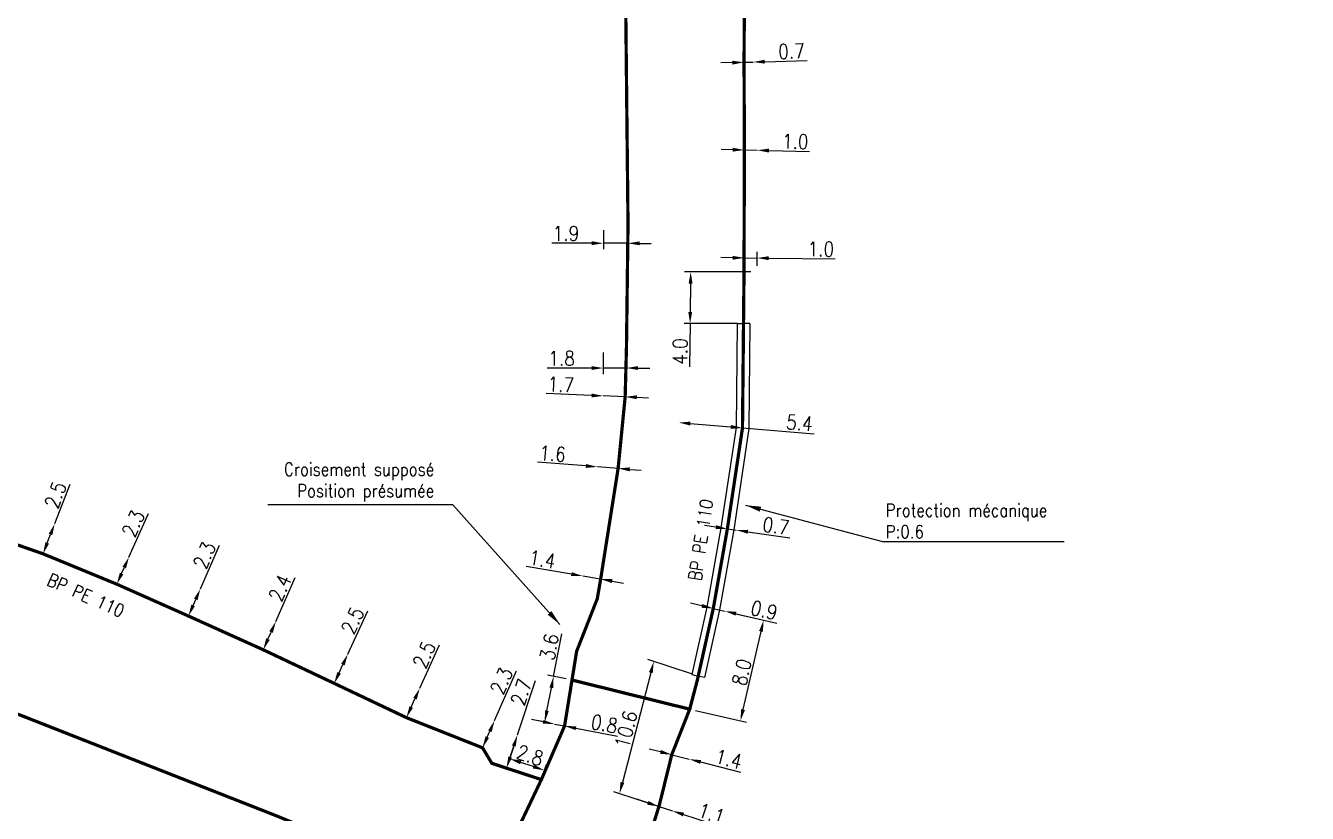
# Model space of a CAD drawing. Header units: millimetres. Extents: x 185000 to 186000, y 127990 to 129010.
# Drawn here: x 185092.2 to 185191.4, y 128389.4 to 128450.3 of the extents above; entities that cross this region are included whole.
import ezdxf
from ezdxf.enums import TextEntityAlignment as Align

# ---------------------------------------------------------------- set-up
doc = ezdxf.new("R2010")
doc.units = ezdxf.units.MM
doc.header["$PDMODE"] = 34
doc.linetypes.add('L_25_PE', pattern=[2000, 1000, 1000])
doc.layers.get('DEFPOINTS').update_dxf_attribs({"linetype": 'CONTINUOUS'})
doc.layers.add('L_150', color=1, linetype='CONTINUOUS')
doc.layers.add('L_420', color=7, linetype='CONTINUOUS')
doc.styles.get("Standard").update_dxf_attribs({"font": 'romans.shx', "width": 0.85})
doc.dimstyles.get("Standard").update_dxf_attribs({"dimtxt": 1.5, "dimasz": 1.2, "dimexe": 0.625, "dimexo": 0.625, "dimgap": 0.25, "dimtad": 1, "dimdec": 1, "dimzin": 0, "dimdsep": 46, "dimtxsty": 'Standard', "dimcen": -0.5, "dimadec": 0, "dimazin": 0, "dimtfac": 1, "dimtdec": 1, "dimtmove": 0, "dimatfit": 3, "dimfxl": 0, "dimtolj": 1, "dimtzin": 0, "dimarcsym": 0})

# ---------------------------------------------------------------- blocks, each defined once
blk = doc.blocks.new('*D394')
at = {"layer": 'DEFPOINTS', "color": 0, "linetype": 'Continuous', "transparency": 16777216}
for p in [(185111.558, 128404.233), (185111.558, 128404.233), (185110.586, 128402.039)]:
    blk.add_point(p, dxfattribs=at)
at = {"layer": 'L_150', "color": 0, "linetype": 'Continuous', "lineweight": -2, "transparency": 16777216}
for p, q in [((185111.558, 128404.233), (185113.061, 128407.628)), ((185110.951, 128402.862), (185111.194, 128403.41))]:
    blk.add_line(p, q, dxfattribs=at)
at = {"layer": 'L_150', "color": 0, "linetype": 'Continuous', "transparency": 16777216}
for points in [[(185111.056, 128403.471), (185111.331, 128403.35), (185111.558, 128404.233)], [(185110.814, 128402.922), (185111.088, 128402.801), (185110.586, 128402.039)]]:
    blk.add_solid(points, dxfattribs=at)
at = {"layer": 'L_150', "color": 0, "linetype": 'Continuous', "transparency": 16777216, "insert": (185111.884, 128406.823), "char_height": 1.125, "attachment_point": 5, "rotation": 66.12159}
blk.add_mtext('\\A1;2.4', dxfattribs=at)
blk = doc.blocks.new('*D395')
at = {"layer": 'DEFPOINTS', "color": 0, "linetype": 'Continuous', "transparency": 16777216}
for p in [(185117.127, 128401.709), (185117.127, 128401.709), (185116.075, 128399.441)]:
    blk.add_point(p, dxfattribs=at)
at = {"layer": 'L_150', "color": 0, "linetype": 'Continuous', "lineweight": -2, "transparency": 16777216}
for p, q in [((185117.127, 128401.709), (185118.679, 128405.056)), ((185116.454, 128400.257), (185116.748, 128400.892))]:
    blk.add_line(p, q, dxfattribs=at)
at = {"layer": 'L_150', "color": 0, "linetype": 'Continuous', "transparency": 16777216}
for points in [[(185116.612, 128400.956), (185116.884, 128400.829), (185117.127, 128401.709)], [(185116.317, 128400.321), (185116.59, 128400.194), (185116.075, 128399.441)]]:
    blk.add_solid(points, dxfattribs=at)
at = {"layer": 'L_150', "color": 0, "linetype": 'Continuous', "transparency": 16777216, "insert": (185117.498, 128404.292), "char_height": 1.125, "attachment_point": 5, "rotation": 65.11712}
blk.add_mtext('\\A1;2.5', dxfattribs=at)
blk = doc.blocks.new('*D396')
at = {"layer": 'DEFPOINTS', "color": 0, "linetype": 'Continuous', "transparency": 16777216}
for p in [(185122.691, 128399.069), (185122.691, 128399.069), (185121.662, 128396.791)]:
    blk.add_point(p, dxfattribs=at)
at = {"layer": 'L_150', "color": 0, "linetype": 'Continuous', "lineweight": -2, "transparency": 16777216}
for p, q in [((185122.691, 128399.069), (185124.21, 128402.431)), ((185122.032, 128397.611), (185122.32, 128398.249))]:
    blk.add_line(p, q, dxfattribs=at)
at = {"layer": 'L_150', "color": 0, "linetype": 'Continuous', "transparency": 16777216}
for points in [[(185122.184, 128398.311), (185122.457, 128398.187), (185122.691, 128399.069)], [(185121.896, 128397.673), (185122.169, 128397.549), (185121.662, 128396.791)]]:
    blk.add_solid(points, dxfattribs=at)
at = {"layer": 'L_150', "color": 0, "linetype": 'Continuous', "transparency": 16777216, "insert": (185123.036, 128401.656), "char_height": 1.125, "attachment_point": 5, "rotation": 65.69295}
blk.add_mtext('\\A1;2.5', dxfattribs=at)
blk = doc.blocks.new('*D397')
at = {"layer": 'DEFPOINTS', "color": 0, "linetype": 'Continuous', "transparency": 16777216}
for p in [(185105.725, 128406.754), (185105.725, 128406.754), (185104.802, 128404.647)]:
    blk.add_point(p, dxfattribs=at)
at = {"layer": 'L_150', "color": 0, "linetype": 'Continuous', "lineweight": -2, "transparency": 16777216}
for p, q in [((185105.725, 128406.754), (185107.206, 128410.133)), ((185105.163, 128405.472), (185105.364, 128405.93))]:
    blk.add_line(p, q, dxfattribs=at)
at = {"layer": 'L_150', "color": 0, "linetype": 'Continuous', "transparency": 16777216}
for points in [[(185105.226, 128405.99), (185105.501, 128405.87), (185105.725, 128406.754)], [(185105.026, 128405.532), (185105.3, 128405.412), (185104.802, 128404.647)]]:
    blk.add_solid(points, dxfattribs=at)
at = {"layer": 'L_150', "color": 0, "linetype": 'Continuous', "transparency": 16777216, "insert": (185106.042, 128409.345), "char_height": 1.125, "attachment_point": 5, "rotation": 66.33373}
blk.add_mtext('\\A1;2.3', dxfattribs=at)
blk = doc.blocks.new('*D398')
at = {"layer": 'DEFPOINTS', "color": 0, "linetype": 'Continuous', "transparency": 16777216}
for p in [(185100.197, 128409.211), (185100.197, 128409.211), (185099.259, 128407.111)]:
    blk.add_point(p, dxfattribs=at)
at = {"layer": 'L_150', "color": 0, "linetype": 'Continuous', "lineweight": -2, "transparency": 16777216}
for p, q in [((185100.197, 128409.211), (185101.703, 128412.579)), ((185099.626, 128407.932), (185099.83, 128408.389))]:
    blk.add_line(p, q, dxfattribs=at)
at = {"layer": 'L_150', "color": 0, "linetype": 'Continuous', "transparency": 16777216}
for points in [[(185099.693, 128408.45), (185099.967, 128408.328), (185100.197, 128409.211)], [(185099.489, 128407.994), (185099.763, 128407.871), (185099.259, 128407.111)]]:
    blk.add_solid(points, dxfattribs=at)
at = {"layer": 'L_150', "color": 0, "linetype": 'Continuous', "transparency": 16777216, "insert": (185100.533, 128411.799), "char_height": 1.125, "attachment_point": 5, "rotation": 65.91402}
blk.add_mtext('\\A1;2.3', dxfattribs=at)
blk = doc.blocks.new('*D399')
at = {"layer": 'DEFPOINTS', "color": 0, "linetype": 'Continuous', "transparency": 16777216}
for p in [(185094.456, 128411.792), (185094.456, 128411.792), (185093.552, 128409.461)]:
    blk.add_point(p, dxfattribs=at)
at = {"layer": 'L_150', "color": 0, "linetype": 'Continuous', "lineweight": -2, "transparency": 16777216}
for p, q in [((185094.456, 128411.792), (185095.641, 128414.849)), ((185093.877, 128410.301), (185094.13, 128410.953))]:
    blk.add_line(p, q, dxfattribs=at)
at = {"layer": 'L_150', "color": 0, "linetype": 'Continuous', "transparency": 16777216}
for points in [[(185093.99, 128411.007), (185094.27, 128410.899), (185094.456, 128411.792)], [(185093.737, 128410.355), (185094.017, 128410.246), (185093.552, 128409.461)]]:
    blk.add_solid(points, dxfattribs=at)
at = {"layer": 'L_150', "color": 0, "linetype": 'Continuous', "transparency": 16777216, "insert": (185094.512, 128414.011), "char_height": 1.125, "attachment_point": 5, "rotation": 68.80591}
blk.add_mtext('\\A1;2.5', dxfattribs=at)
blk = doc.blocks.new('*D439')
at = {"layer": 'DEFPOINTS', "color": 0, "linetype": 'Continuous', "transparency": 16777216}
for p in [(185128.481, 128396.561), (185128.481, 128396.561), (185127.55, 128394.458)]:
    blk.add_point(p, dxfattribs=at)
at = {"layer": 'L_150', "color": 0, "linetype": 'Continuous', "lineweight": -2, "transparency": 16777216}
for p, q in [((185128.481, 128396.561), (185130.186, 128400.417)), ((185127.914, 128395.281), (185128.116, 128395.738))]:
    blk.add_line(p, q, dxfattribs=at)
at = {"layer": 'L_150', "color": 0, "linetype": 'Continuous', "transparency": 16777216}
for points in [[(185127.979, 128395.799), (185128.254, 128395.678), (185128.481, 128396.561)], [(185127.777, 128395.342), (185128.051, 128395.22), (185127.55, 128394.458)]]:
    blk.add_solid(points, dxfattribs=at)
at = {"layer": 'L_150', "color": 0, "linetype": 'Continuous', "transparency": 16777216, "insert": (185129.019, 128399.633), "char_height": 1.125, "attachment_point": 5, "rotation": 66.13774}
blk.add_mtext('\\A1;2.3', dxfattribs=at)
blk = doc.blocks.new('*D440')
at = {"layer": 'DEFPOINTS', "color": 0, "linetype": 'Continuous', "transparency": 16777216}
for p in [(185130.249, 128395.449), (185130.249, 128395.449), (185129.403, 128392.885)]:
    blk.add_point(p, dxfattribs=at)
at = {"layer": 'L_150', "color": 0, "linetype": 'Continuous', "lineweight": -2, "transparency": 16777216}
for p, q in [((185130.249, 128395.449), (185131.637, 128399.656)), ((185129.685, 128393.74), (185129.967, 128394.594))]:
    blk.add_line(p, q, dxfattribs=at)
at = {"layer": 'L_150', "color": 0, "linetype": 'Continuous', "transparency": 16777216}
for points in [[(185129.825, 128394.641), (185130.109, 128394.547), (185130.249, 128395.449)], [(185129.542, 128393.787), (185129.827, 128393.693), (185129.403, 128392.885)]]:
    blk.add_solid(points, dxfattribs=at)
at = {"layer": 'L_150', "color": 0, "linetype": 'Continuous', "transparency": 16777216, "insert": (185130.553, 128398.762), "char_height": 1.125, "attachment_point": 5, "rotation": 71.73555}
blk.add_mtext('\\A1;2.7', dxfattribs=at)
blk = doc.blocks.new('*D521')
at = {"layer": 'DEFPOINTS', "color": 0, "linetype": 'Continuous', "transparency": 16777216}
for p in [(185147.779, 128447.473), (185148.479, 128447.493), (185148.479, 128447.493)]:
    blk.add_point(p, dxfattribs=at)
at = {"layer": 'L_150', "color": 0, "linetype": 'Continuous', "lineweight": -2, "transparency": 16777216}
for p, q in [((185146.88, 128447.447), (185145.98, 128447.421)), ((185147.779, 128447.473), (185148.479, 128447.493)), ((185149.379, 128447.518), (185152.656, 128447.612))]:
    blk.add_line(p, q, dxfattribs=at)
at = {"layer": 'L_150', "color": 0, "linetype": 'Continuous', "transparency": 16777216}
for points in [[(185146.875, 128447.597), (185146.884, 128447.297), (185147.779, 128447.473)], [(185149.374, 128447.668), (185149.383, 128447.368), (185148.479, 128447.493)]]:
    blk.add_solid(points, dxfattribs=at)
at = {"layer": 'L_150', "color": 0, "linetype": 'Continuous', "transparency": 16777216, "insert": (185151.446, 128448.327), "char_height": 1.125, "attachment_point": 5, "rotation": 1.63169}
blk.add_mtext('\\A1;0.7', dxfattribs=at)
blk = doc.blocks.new('*D550')
at = {"layer": 'DEFPOINTS', "color": 0, "linetype": 'Continuous', "transparency": 16777216}
for p in [(185146.276, 128405.032), (185149.291, 128404.34), (185143.575, 128397.444)]:
    blk.add_point(p, dxfattribs=at)
at = {"layer": 'L_150', "color": 0, "linetype": 'Continuous', "lineweight": -2, "transparency": 16777216}
for p, q in [((185146.733, 128404.927), (185149.748, 128404.235)), ((185147.703, 128397.42), (185149.09, 128403.462)), ((185144.032, 128397.339), (185147.958, 128396.438))]:
    blk.add_line(p, q, dxfattribs=at)
at = {"layer": 'L_150', "color": 0, "linetype": 'Continuous', "transparency": 16777216}
for points in [[(185148.944, 128403.496), (185149.236, 128403.429), (185149.291, 128404.34)], [(185147.556, 128397.453), (185147.849, 128397.386), (185147.501, 128396.542)]]:
    blk.add_solid(points, dxfattribs=at)
at = {"layer": 'L_150', "color": 0, "linetype": 'Continuous', "transparency": 16777216, "insert": (185147.595, 128400.303), "char_height": 1.125, "attachment_point": 5, "rotation": 77.06876}
blk.add_mtext('\\A1;8.0', dxfattribs=at)
blk = doc.blocks.new('*D18')
at = {"layer": 'DEFPOINTS', "color": 0, "linetype": 'Continuous', "transparency": 16777216}
for p in [(185145.399, 128405.233), (185146.276, 128405.032), (185146.276, 128405.032)]:
    blk.add_point(p, dxfattribs=at)
at = {"layer": 'L_150', "color": 0, "linetype": 'Continuous', "lineweight": -2, "transparency": 16777216}
for p, q in [((185144.521, 128405.435), (185143.644, 128405.636)), ((185145.399, 128405.233), (185146.276, 128405.032)), ((185147.153, 128404.831), (185150.304, 128404.107))]:
    blk.add_line(p, q, dxfattribs=at)
at = {"layer": 'L_150', "color": 0, "linetype": 'Continuous', "transparency": 16777216}
for points in [[(185144.555, 128405.581), (185144.488, 128405.289), (185145.399, 128405.233)], [(185147.186, 128404.977), (185147.119, 128404.684), (185146.276, 128405.032)]]:
    blk.add_solid(points, dxfattribs=at)
at = {"layer": 'L_150', "color": 0, "linetype": 'Continuous', "transparency": 16777216, "insert": (185149.335, 128405.099), "char_height": 1.125, "attachment_point": 5, "rotation": 347.06876}
blk.add_mtext('\\A1;0.9', dxfattribs=at)
blk = doc.blocks.new('*D19')
at = {"layer": 'DEFPOINTS', "color": 0, "linetype": 'Continuous', "transparency": 16777216}
for p in [(185142.186, 128393.924), (185143.543, 128393.581), (185143.543, 128393.581)]:
    blk.add_point(p, dxfattribs=at)
at = {"layer": 'L_150', "color": 0, "linetype": 'Continuous', "lineweight": -2, "transparency": 16777216}
for p, q in [((185141.313, 128394.143), (185140.44, 128394.363)), ((185142.186, 128393.924), (185143.543, 128393.581)), ((185144.416, 128393.361), (185147.507, 128392.583))]:
    blk.add_line(p, q, dxfattribs=at)
at = {"layer": 'L_150', "color": 0, "linetype": 'Continuous', "transparency": 16777216}
for points in [[(185141.35, 128394.289), (185141.276, 128393.998), (185142.186, 128393.924)], [(185144.453, 128393.507), (185144.379, 128393.216), (185143.543, 128393.581)]]:
    blk.add_solid(points, dxfattribs=at)
at = {"layer": 'L_150', "color": 0, "linetype": 'Continuous', "transparency": 16777216, "insert": (185146.581, 128393.589), "char_height": 1.125, "attachment_point": 5, "rotation": 345.85607}
blk.add_mtext('\\A1;1.4', dxfattribs=at)
blk = doc.blocks.new('*D20')
at = {"layer": 'DEFPOINTS', "color": 0, "linetype": 'Continuous', "transparency": 16777216}
for p in [(185146.488, 128411.397), (185147.181, 128411.297), (185147.181, 128411.297)]:
    blk.add_point(p, dxfattribs=at)
at = {"layer": 'L_150', "color": 0, "linetype": 'Continuous', "lineweight": -2, "transparency": 16777216}
for p, q in [((185145.598, 128411.526), (185144.707, 128411.655)), ((185146.488, 128411.397), (185147.181, 128411.297)), ((185148.072, 128411.168), (185151.317, 128410.699))]:
    blk.add_line(p, q, dxfattribs=at)
at = {"layer": 'L_150', "color": 0, "linetype": 'Continuous', "transparency": 16777216}
for points in [[(185145.619, 128411.674), (185145.576, 128411.377), (185146.488, 128411.397)], [(185148.093, 128411.317), (185148.051, 128411.02), (185147.181, 128411.297)]]:
    blk.add_solid(points, dxfattribs=at)
at = {"layer": 'L_150', "color": 0, "linetype": 'Continuous', "transparency": 16777216, "insert": (185150.247, 128411.612), "char_height": 1.125, "attachment_point": 5, "rotation": 351.77515}
blk.add_mtext('\\A1;0.7', dxfattribs=at)
blk = doc.blocks.new('*D21')
at = {"layer": 'DEFPOINTS', "color": 0, "linetype": 'Continuous', "transparency": 16777216}
for p in [(185148.788, 128432.334), (185147.776, 128431.275), (185148.775, 128431.264)]:
    blk.add_point(p, dxfattribs=at)
at = {"layer": 'L_150', "color": 0, "linetype": 'Continuous', "lineweight": -2, "transparency": 16777216}
for p, q in [((185146.888, 128432.356), (185145.988, 128432.366)), ((185147.781, 128431.744), (185147.793, 128432.815)), ((185147.788, 128432.346), (185148.788, 128432.334)), ((185148.781, 128431.733), (185148.793, 128432.803)), ((185149.688, 128432.324), (185154.833, 128432.265))]:
    blk.add_line(p, q, dxfattribs=at)
at = {"layer": 'L_150', "color": 0, "linetype": 'Continuous', "transparency": 16777216}
for points in [[(185146.89, 128432.506), (185146.886, 128432.206), (185147.788, 128432.346)], [(185149.689, 128432.474), (185149.686, 128432.174), (185148.788, 128432.334)]]:
    blk.add_solid(points, dxfattribs=at)
at = {"layer": 'L_150', "color": 0, "linetype": 'Continuous', "transparency": 16777216, "insert": (185153.72, 128433.028), "char_height": 1.125, "attachment_point": 5, "rotation": 359.34084}
blk.add_mtext('\\A1;1.0', dxfattribs=at)
blk = doc.blocks.new('*D22')
at = {"layer": 'DEFPOINTS', "color": 0, "linetype": 'Continuous', "transparency": 16777216}
for p in [(185147.804, 128440.691), (185148.804, 128440.668), (185148.804, 128440.668)]:
    blk.add_point(p, dxfattribs=at)
at = {"layer": 'L_150', "color": 0, "linetype": 'Continuous', "lineweight": -2, "transparency": 16777216}
for p, q in [((185146.905, 128440.712), (185146.005, 128440.733)), ((185147.804, 128440.691), (185148.804, 128440.668)), ((185149.704, 128440.647), (185152.845, 128440.574))]:
    blk.add_line(p, q, dxfattribs=at)
at = {"layer": 'L_150', "color": 0, "linetype": 'Continuous', "transparency": 16777216}
for points in [[(185146.908, 128440.862), (185146.901, 128440.562), (185147.804, 128440.691)], [(185149.707, 128440.797), (185149.7, 128440.497), (185148.804, 128440.668)]]:
    blk.add_solid(points, dxfattribs=at)
at = {"layer": 'L_150', "color": 0, "linetype": 'Continuous', "transparency": 16777216, "insert": (185151.742, 128441.35), "char_height": 1.125, "attachment_point": 5, "rotation": 358.66393}
blk.add_mtext('\\A1;1.0', dxfattribs=at)
blk = doc.blocks.new('*D23')
at = {"layer": 'DEFPOINTS', "color": 0, "linetype": 'Continuous', "transparency": 16777216}
for p in [(185144.234, 128400.01), (185138.145, 128390.916), (185142.234, 128389.578)]:
    blk.add_point(p, dxfattribs=at)
at = {"layer": 'L_420', "color": 0, "linetype": 'Continuous', "lineweight": -2, "transparency": 16777216}
for p, q in [((185143.788, 128400.156), (185140.348, 128401.282)), ((185140.568, 128400.264), (185138.371, 128391.787)), ((185141.787, 128389.724), (185137.699, 128391.062))]:
    blk.add_line(p, q, dxfattribs=at)
at = {"layer": 'L_420', "color": 0, "linetype": 'Continuous', "transparency": 16777216}
for points in [[(185140.423, 128400.302), (185140.713, 128400.227), (185140.794, 128401.136)], [(185138.226, 128391.825), (185138.516, 128391.75), (185138.145, 128390.916)]]:
    blk.add_solid(points, dxfattribs=at)
at = {"layer": 'L_420', "color": 0, "linetype": 'Continuous', "transparency": 16777216, "insert": (185138.659, 128395.889), "char_height": 1.125, "attachment_point": 5, "rotation": 75.46847}
blk.add_mtext('\\A1;10.6', dxfattribs=at)
blk = doc.blocks.new('*D24')
at = {"layer": 'DEFPOINTS', "color": 0, "linetype": 'Continuous', "transparency": 16777216}
for p in [(185143.65, 128431.264), (185148.775, 128431.264), (185147.736, 128427.264)]:
    blk.add_point(p, dxfattribs=at)
at = {"layer": 'L_420', "color": 0, "linetype": 'Continuous', "lineweight": -2, "transparency": 16777216}
for p, q in [((185148.307, 128431.264), (185143.181, 128431.264)), ((185143.64, 128430.364), (185143.615, 128428.164)), ((185147.267, 128427.264), (185143.135, 128427.264)), ((185143.604, 128427.264), (185143.566, 128423.909))]:
    blk.add_line(p, q, dxfattribs=at)
at = {"layer": 'L_420', "color": 0, "linetype": 'Continuous', "transparency": 16777216}
for points in [[(185143.49, 128430.366), (185143.79, 128430.362), (185143.65, 128431.264)], [(185143.465, 128428.166), (185143.765, 128428.162), (185143.604, 128427.264)]]:
    blk.add_solid(points, dxfattribs=at)
at = {"layer": 'L_420', "color": 0, "linetype": 'Continuous', "transparency": 16777216, "insert": (185142.829, 128425.107), "char_height": 1.125, "attachment_point": 5, "rotation": 89.34084}
blk.add_mtext('\\A1;4.0', dxfattribs=at)
blk = doc.blocks.new('*D104')
at = {"layer": 'DEFPOINTS', "color": 0, "linetype": 'Continuous', "transparency": 16777216}
for p in [(185142.724, 128419.608), (185142.724, 128419.608), (185147.657, 128419.196)]:
    blk.add_point(p, dxfattribs=at)
at = {"layer": 'L_150', "color": 0, "linetype": 'Continuous', "lineweight": -2, "transparency": 16777216}
for p, q in [((185143.621, 128419.533), (185146.76, 128419.271)), ((185147.657, 128419.196), (185153.206, 128418.732))]:
    blk.add_line(p, q, dxfattribs=at)
at = {"layer": 'L_150', "color": 0, "linetype": 'Continuous', "transparency": 16777216}
for points in [[(185143.633, 128419.683), (185143.608, 128419.384), (185142.724, 128419.608)], [(185146.772, 128419.421), (185146.747, 128419.122), (185147.657, 128419.196)]]:
    blk.add_solid(points, dxfattribs=at)
at = {"layer": 'L_150', "color": 0, "linetype": 'Continuous', "transparency": 16777216, "insert": (185152.061, 128419.581), "char_height": 1.125, "attachment_point": 5, "rotation": 355.22234}
blk.add_mtext('\\A1;5.4', dxfattribs=at)
blk = doc.blocks.new('*D110')
at = {"layer": 'DEFPOINTS', "color": 0, "linetype": 'Continuous', "transparency": 16777216}
for p in [(185130.249, 128395.449), (185129.642, 128393.61), (185132.101, 128392)]:
    blk.add_point(p, dxfattribs=at)
at = {"layer": 'L_150', "color": 0, "linetype": 'Continuous', "lineweight": -2, "transparency": 16777216}
for p, q in [((185130.102, 128395.004), (185129.495, 128393.165)), ((185131.484, 128393.002), (185130.497, 128393.328)), ((185132.248, 128392.445), (185132.486, 128393.166))]:
    blk.add_line(p, q, dxfattribs=at)
at = {"layer": 'L_150', "color": 0, "linetype": 'Continuous', "transparency": 16777216}
for points in [[(185130.544, 128393.471), (185130.45, 128393.186), (185129.642, 128393.61)], [(185131.531, 128393.145), (185131.437, 128392.86), (185132.339, 128392.72)]]:
    blk.add_solid(points, dxfattribs=at)
at = {"layer": 'L_150', "color": 0, "linetype": 'Continuous', "transparency": 16777216, "insert": (185131.225, 128393.878), "char_height": 1.125, "attachment_point": 5, "rotation": 341.73557}
blk.add_mtext('\\A1;2.8', dxfattribs=at)
blk = doc.blocks.new('*D280')
at = {"layer": 'DEFPOINTS', "color": 0, "linetype": 'Continuous', "transparency": 16777216}
for p in [(185133.11, 128396.298), (185133.11, 128396.298), (185133.895, 128396.145)]:
    blk.add_point(p, dxfattribs=at)
at = {"layer": 'L_150', "color": 0, "linetype": 'Continuous', "lineweight": -2, "transparency": 16777216}
for p, q in [((185132.226, 128396.47), (185131.343, 128396.642)), ((185133.11, 128396.298), (185133.895, 128396.145)), ((185134.778, 128395.972), (185137.996, 128395.345))]:
    blk.add_line(p, q, dxfattribs=at)
at = {"layer": 'L_150', "color": 0, "linetype": 'Continuous', "transparency": 16777216}
for points in [[(185132.255, 128396.617), (185132.198, 128396.323), (185133.11, 128396.298)], [(185134.807, 128396.12), (185134.75, 128395.825), (185133.895, 128396.145)]]:
    blk.add_solid(points, dxfattribs=at)
at = {"layer": 'L_150', "color": 0, "linetype": 'Continuous', "transparency": 16777216, "insert": (185136.973, 128396.309), "char_height": 1.125, "attachment_point": 5, "rotation": 348.9688}
blk.add_mtext('\\A1;0.8', dxfattribs=at)
blk = doc.blocks.new('*D281')
at = {"layer": 'DEFPOINTS', "color": 0, "linetype": 'Continuous', "transparency": 16777216}
for p in [(185136.902, 128434.963), (185138.802, 128434.958), (185136.897, 128433.481)]:
    blk.add_point(p, dxfattribs=at)
at = {"layer": 'L_150', "color": 0, "linetype": 'Continuous', "lineweight": -2, "transparency": 16777216}
for p, q in [((185136.9, 128434.495), (185136.896, 128433.012)), ((185138.8, 128434.489), (185138.796, 128433.006)), ((185135.997, 128433.483), (185132.901, 128433.492)), ((185138.797, 128433.475), (185136.897, 128433.481)), ((185139.697, 128433.472), (185140.597, 128433.47))]:
    blk.add_line(p, q, dxfattribs=at)
at = {"layer": 'L_150', "color": 0, "linetype": 'Continuous', "transparency": 16777216}
for points in [[(185135.998, 128433.633), (185135.997, 128433.333), (185136.897, 128433.481)], [(185139.698, 128433.622), (185139.697, 128433.322), (185138.797, 128433.475)]]:
    blk.add_solid(points, dxfattribs=at)
at = {"layer": 'L_150', "color": 0, "linetype": 'Continuous', "transparency": 16777216, "insert": (185134.001, 128434.239), "char_height": 1.125, "attachment_point": 5, "rotation": 359.83005}
blk.add_mtext('\\A1;1.9', dxfattribs=at)
blk = doc.blocks.new('*D282')
at = {"layer": 'DEFPOINTS', "color": 0, "linetype": 'Continuous', "transparency": 16777216}
for p in [(185136.884, 128425.503), (185138.684, 128425.503), (185136.884, 128423.829)]:
    blk.add_point(p, dxfattribs=at)
at = {"layer": 'L_150', "color": 0, "linetype": 'Continuous', "lineweight": -2, "transparency": 16777216}
for p, q in [((185136.884, 128425.034), (185136.884, 128423.36)), ((185138.684, 128425.034), (185138.684, 128423.36)), ((185135.984, 128423.829), (185132.542, 128423.83)), ((185138.684, 128423.829), (185136.884, 128423.829)), ((185139.584, 128423.829), (185140.484, 128423.828))]:
    blk.add_line(p, q, dxfattribs=at)
at = {"layer": 'L_150', "color": 0, "linetype": 'Continuous', "transparency": 16777216}
for points in [[(185135.984, 128423.979), (185135.984, 128423.679), (185136.884, 128423.829)], [(185139.584, 128423.979), (185139.584, 128423.679), (185138.684, 128423.829)]]:
    blk.add_solid(points, dxfattribs=at)
at = {"layer": 'L_150', "color": 0, "linetype": 'Continuous', "transparency": 16777216, "insert": (185133.663, 128424.58), "char_height": 1.125, "attachment_point": 5, "rotation": 359.98526}
blk.add_mtext('\\A1;1.8', dxfattribs=at)
blk = doc.blocks.new('*D283')
at = {"layer": 'DEFPOINTS', "color": 0, "linetype": 'Continuous', "transparency": 16777216}
for p in [(185136.883, 128421.672), (185136.883, 128421.672), (185138.582, 128421.602)]:
    blk.add_point(p, dxfattribs=at)
at = {"layer": 'L_150', "color": 0, "linetype": 'Continuous', "lineweight": -2, "transparency": 16777216}
for p, q in [((185135.984, 128421.708), (185132.461, 128421.851)), ((185138.582, 128421.602), (185136.883, 128421.672)), ((185139.481, 128421.566), (185140.381, 128421.529))]:
    blk.add_line(p, q, dxfattribs=at)
at = {"layer": 'L_150', "color": 0, "linetype": 'Continuous', "transparency": 16777216}
for points in [[(185135.99, 128421.858), (185135.978, 128421.558), (185136.883, 128421.672)], [(185139.487, 128421.716), (185139.475, 128421.416), (185138.582, 128421.602)]]:
    blk.add_solid(points, dxfattribs=at)
at = {"layer": 'L_150', "color": 0, "linetype": 'Continuous', "transparency": 16777216, "insert": (185133.611, 128422.555), "char_height": 1.125, "attachment_point": 5, "rotation": 357.67347}
blk.add_mtext('\\A1;1.7', dxfattribs=at)
blk = doc.blocks.new('*D284')
at = {"layer": 'DEFPOINTS', "color": 0, "linetype": 'Continuous', "transparency": 16777216}
for p in [(185136.442, 128416.185), (185136.442, 128416.185), (185138.037, 128416.062)]:
    blk.add_point(p, dxfattribs=at)
at = {"layer": 'L_150', "color": 0, "linetype": 'Continuous', "lineweight": -2, "transparency": 16777216}
for p, q in [((185135.545, 128416.253), (185131.79, 128416.541)), ((185138.037, 128416.062), (185136.442, 128416.185)), ((185138.935, 128415.993), (185139.832, 128415.925))]:
    blk.add_line(p, q, dxfattribs=at)
at = {"layer": 'L_150', "color": 0, "linetype": 'Continuous', "transparency": 16777216}
for points in [[(185135.556, 128416.403), (185135.533, 128416.104), (185136.442, 128416.185)], [(185138.946, 128416.143), (185138.923, 128415.844), (185138.037, 128416.062)]]:
    blk.add_solid(points, dxfattribs=at)
at = {"layer": 'L_150', "color": 0, "linetype": 'Continuous', "transparency": 16777216, "insert": (185132.965, 128417.204), "char_height": 1.125, "attachment_point": 5, "rotation": 355.61391}
blk.add_mtext('\\A1;1.6', dxfattribs=at)
blk = doc.blocks.new('*D285')
at = {"layer": 'DEFPOINTS', "color": 0, "linetype": 'Continuous', "transparency": 16777216}
for p in [(185135.306, 128407.741), (185135.306, 128407.741), (185136.686, 128407.505)]:
    blk.add_point(p, dxfattribs=at)
at = {"layer": 'L_150', "color": 0, "linetype": 'Continuous', "lineweight": -2, "transparency": 16777216}
for p, q in [((185134.419, 128407.893), (185130.923, 128408.492)), ((185136.686, 128407.505), (185135.306, 128407.741)), ((185137.573, 128407.353), (185138.46, 128407.201))]:
    blk.add_line(p, q, dxfattribs=at)
at = {"layer": 'L_150', "color": 0, "linetype": 'Continuous', "transparency": 16777216}
for points in [[(185134.444, 128408.041), (185134.393, 128407.746), (185135.306, 128407.741)], [(185137.598, 128407.501), (185137.547, 128407.205), (185136.686, 128407.505)]]:
    blk.add_solid(points, dxfattribs=at)
at = {"layer": 'L_150', "color": 0, "linetype": 'Continuous', "transparency": 16777216, "insert": (185132.177, 128409.038), "char_height": 1.125, "attachment_point": 5, "rotation": 350.28219}
blk.add_mtext('\\A1;1.4', dxfattribs=at)
blk = doc.blocks.new('*D286')
at = {"layer": 'DEFPOINTS', "color": 0, "linetype": 'Continuous', "transparency": 16777216}
for p in [(185134.47, 128399.7), (185132.356, 128396.445), (185133.11, 128396.298)]:
    blk.add_point(p, dxfattribs=at)
at = {"layer": 'L_150', "color": 0, "linetype": 'Continuous', "lineweight": -2, "transparency": 16777216}
for p, q in [((185133.045, 128399.978), (185133.689, 128403.28)), ((185134.01, 128399.79), (185132.585, 128400.068)), ((185132.529, 128397.328), (185132.873, 128399.095)), ((185132.65, 128396.387), (185131.896, 128396.534))]:
    blk.add_line(p, q, dxfattribs=at)
at = {"layer": 'L_150', "color": 0, "linetype": 'Continuous', "transparency": 16777216}
for points in [[(185132.726, 128399.123), (185133.02, 128399.066), (185133.045, 128399.978)], [(185132.381, 128397.357), (185132.676, 128397.299), (185132.356, 128396.445)]]:
    blk.add_solid(points, dxfattribs=at)
at = {"layer": 'L_150', "color": 0, "linetype": 'Continuous', "transparency": 16777216, "insert": (185132.725, 128402.256), "char_height": 1.125, "attachment_point": 5, "rotation": 78.9688}
blk.add_mtext('\\A1;3.6', dxfattribs=at)
blk = doc.blocks.new('*D289')
at = {"layer": 'DEFPOINTS', "color": 0, "linetype": 'Continuous', "transparency": 16777216}
for p in [(185141.188, 128389.92), (185142.234, 128389.578), (185142.234, 128389.578)]:
    blk.add_point(p, dxfattribs=at)
at = {"layer": 'L_150', "color": 0, "linetype": 'Continuous', "lineweight": -2, "transparency": 16777216}
for p, q in [((185140.333, 128390.2), (185139.477, 128390.48)), ((185141.188, 128389.92), (185142.234, 128389.578)), ((185143.089, 128389.298), (185145.96, 128388.359))]:
    blk.add_line(p, q, dxfattribs=at)
at = {"layer": 'L_150', "color": 0, "linetype": 'Continuous', "transparency": 16777216}
for points in [[(185140.379, 128390.343), (185140.286, 128390.058), (185141.188, 128389.92)], [(185143.136, 128389.441), (185143.042, 128389.156), (185142.234, 128389.578)]]:
    blk.add_solid(points, dxfattribs=at)
at = {"layer": 'L_150', "color": 0, "linetype": 'Continuous', "transparency": 16777216, "insert": (185145.258, 128389.378), "char_height": 1.125, "attachment_point": 5, "rotation": 341.88258}
blk.add_mtext('\\A1;1.1', dxfattribs=at)

msp = doc.modelspace()

# ---------------------------------------------------------------- linework, layer by layer
at = {"layer": 'L_150', "linetype": 'L_25_PE', "const_width": 0.25, "flags": 128}
msp.add_lwpolyline([(185132.101, 128392), (185133.895, 128396.145), (185133.895, 128396.145), (185134.47, 128399.7), (185134.829, 128401.925), (185136.425, 128405.988), (185136.686, 128407.505), (185138.037, 128416.062), (185138.582, 128421.602), (185138.684, 128425.502), (185138.802, 128434.958), (185138.594, 128454.669), (185138.883, 128468.974, -0.034941), (185141.022, 128487.278), (185143.999, 128503.091), (185145.875, 128515.642), (185146.562, 128522.071), (185146.622, 128522.638), (185147.171, 128534.708), (185147.313, 128536.73), (185147.641, 128542.944), (185147.687, 128548.31), (185147.468, 128553.395), (185147.335, 128556.882), (185147.25, 128558.48), (185146.912, 128563.118), (185146.912, 128563.118), (185146.416, 128570.079), (185146.416, 128570.079), (185146.416, 128570.079), (185145.793, 128577.198), (185145.793, 128577.198), (185145.793, 128577.198), (185145.793, 128577.198), (185144.675, 128584.322), (185144.675, 128584.322), (185141.7, 128599.056), (185139.278, 128607.568), (185136.446, 128612.068), (185136.412, 128612.738), (185135.884, 128614.541, 0.081777), (185123.864, 128620.696), (185100.88, 128623.499), (185073.245, 128625.874), (185066.472, 128626.385), (185064.131, 128626.561), (185063.026, 128626.644), (185062.989, 128626.146), (185060.223, 128626.284), (185058.466, 128626.372), (185056.363, 128626.476), (185050.77, 128626.756)], format="xyb", dxfattribs=at)
for points in [[(185150.669, 128488.084), (185150.023, 128487.318), (185149.892, 128486.187), (185148.381, 128473.153), (185147.998, 128468.739), (185147.838, 128464.469), (185147.814, 128454.482), (185147.779, 128447.473), (185147.804, 128440.691), (185147.776, 128431.275), (185147.657, 128419.196), (185146.488, 128411.397), (185145.399, 128405.233), (185144.158, 128399.666), (185143.575, 128397.444)], [(185134.47, 128399.7), (185143.575, 128397.444), (185142.186, 128393.924), (185141.221, 128390.008), (185140.713, 128388.382), (185139.792, 128385.435), (185141.795, 128384.134), (185149.539, 128379.104), (185159.815, 128373.335), (185170.037, 128368.914), (185173.121, 128368.543), (185184.209, 128366.001), (185195.193, 128363.413), (185205.389, 128360.849), (185217.197, 128357.871), (185234.132, 128354.422), (185240.775, 128353.069), (185242.551, 128352.708), (185244.575, 128352.545), (185251.646, 128350.821), (185258.734, 128348.939), (185265.565, 128347.464), (185278.759, 128344.362), (185285.813, 128341.889), (185289.88, 128340.4), (185296.638, 128336.347), (185302.366, 128334.907), (185305.814, 128332.763), (185310.553, 128329.868), (185311.236, 128329.451), (185314.8, 128327.273), (185314.8, 128327.273), (185314.8, 128327.273), (185319.703, 128323.87), (185335.11, 128314.036), (185340.618, 128310.622), (185350.42, 128302.844), (185351.348, 128302.089), (185355.858, 128302.632), (185356.35, 128303.128), (185362.113, 128308.806), (185365.509, 128312.152), (185365.509, 128312.152), (185377.586, 128323.416), (185377.586, 128323.416), (185384.501, 128330.057), (185384.935, 128330.474), (185384.935, 128330.474)]]:
    msp.add_lwpolyline(points, dxfattribs=at)
msp.add_lwpolyline([(185057.1, 128422.917), (185060.747, 128421.533), (185064.02, 128420.294), (185075.528, 128416.173), (185077.554, 128415.465), (185082.809, 128413.627), (185088.43, 128411.245), (185093.552, 128409.461), (185099.259, 128407.111), (185104.802, 128404.647), (185110.586, 128402.039), (185116.075, 128399.441), (185121.662, 128396.791), (185127.55, 128394.458), (185128.264, 128393.262), (185129.403, 128392.885), (185132.101, 128392), (185127.269, 128381.835), (185126.332, 128382.183), (185123.866, 128383.504), (185118.675, 128386.284), (185111.602, 128389.198), (185090.973, 128397.308), (185078.337, 128402.867), (185069.094, 128407.132), (185059.279, 128411.073), (185053.234, 128413.752), (185055.97, 128422.071), (185056.108, 128422.489), (185056.343, 128423.204), (185056.343, 128423.204), (185056.343, 128423.204)], close=True, dxfattribs=at)
at = {"layer": 'L_420', "color": 7, "linetype": 'CONTINUOUS'}
for p, q in [((185147.236, 128427.279), (185147.157, 128419.236)), ((185147.236, 128427.279), (185147.736, 128427.274)), ((185148.236, 128427.269), (185147.736, 128427.274)), ((185148.236, 128427.269), (185148.156, 128419.156)), ((185147.157, 128419.236), (185145.995, 128411.478)), ((185148.156, 128419.156), (185146.982, 128411.317)), ((185145.995, 128411.478), (185144.908, 128405.331)), ((185146.982, 128411.317), (185145.889, 128405.135)), ((185144.908, 128405.331), (185143.746, 128400.119)), ((185145.889, 128405.135), (185144.723, 128399.901)), ((185143.746, 128400.119), (185144.234, 128400.01)), ((185144.723, 128399.901), (185144.234, 128400.01))]:
    msp.add_line(p, q, dxfattribs=at)

# ---------------------------------------------------------------- texts
at = {"layer": 'L_150', "linetype": 'Continuous', "width": 0.85}
for rotation, p in [(81.48199, (185144.433, 128410.537)), (336.04, (185096.867, 128406.246))]:
    msp.add_text('BP PE 110', height=1, rotation=rotation, dxfattribs=at).set_placement(p, align=Align.MIDDLE)
at = {"layer": 'L_150', "linetype": 'Continuous', "insert": (185123.807, 128415.002), "char_height": 1, "attachment_point": 6}
msp.add_mtext('Croisement supposé\\PPosition présumée', dxfattribs=at)
at = {"layer": 'L_420', "insert": (185158.741, 128411.996), "char_height": 1, "attachment_point": 4}
msp.add_mtext('Protection mécanique \\PP:0.6', dxfattribs=at)

# ---------------------------------------------------------------- dimensions: what is measured, and where the dimension line sits
at = {"layer": 'L_150', "linetype": 'Continuous'}
for base, p1, p2, angle, override, picture, middle, dimtype in [((185148.479, 128447.493), (185147.779, 128447.473), (185148.479, 128447.493), 181.63169, {"dimscale": 0.75}, '*D521', (185151.467, 128447.578), 160), ((185148.804, 128440.668), (185147.804, 128440.691), (185148.804, 128440.668), 178.66393, {"dimscale": 0.75}, '*D22', (185151.724, 128440.6), 160), ((185136.897, 128433.481), (185138.802, 128434.958), (185136.902, 128434.963), 359.83005, {"dimscale": 0.75, "dimatfit": 0}, '*D281', (185133.999, 128433.489), 160), ((185148.788, 128432.334), (185147.776, 128431.275), (185148.775, 128431.264), 179.34084, {"dimscale": 0.75}, '*D21', (185153.712, 128432.278), 160), ((185136.884, 128423.829), (185138.684, 128425.503), (185136.884, 128425.503), 359.98526, {"dimscale": 0.75, "dimatfit": 0}, '*D282', (185133.663, 128423.83), 160), ((185136.883, 128421.672), (185138.582, 128421.602), (185136.883, 128421.672), 357.67347, {"dimscale": 0.75, "dimatfit": 0}, '*D283', (185133.581, 128421.806), 160), ((185136.442, 128416.185), (185138.037, 128416.062), (185136.442, 128416.185), 355.61391, {"dimscale": 0.75, "dimatfit": 0}, '*D284', (185132.908, 128416.456), 160), ((185094.456, 128411.792), (185093.552, 128409.461), (185094.456, 128411.792), 68.80591, {"dimscale": 0.75}, '*D399', (185095.211, 128413.74), 161), ((185100.197, 128409.211), (185099.259, 128407.111), (185100.197, 128409.211), 65.91402, {"dimscale": 0.75}, '*D398', (185101.217, 128411.493), 161), ((185147.181, 128411.297), (185146.488, 128411.397), (185147.181, 128411.297), 171.77515, {"dimscale": 0.75}, '*D20', (185150.14, 128410.869), 160), ((185105.725, 128406.754), (185104.802, 128404.647), (185105.725, 128406.754), 66.33373, {"dimscale": 0.75}, '*D397', (185106.728, 128409.044), 161), ((185135.306, 128407.741), (185136.686, 128407.505), (185135.306, 128407.741), 350.28219, {"dimscale": 0.75, "dimatfit": 0}, '*D285', (185132.05, 128408.299), 160), ((185111.558, 128404.233), (185110.586, 128402.039), (185111.558, 128404.233), 66.12159, {"dimscale": 0.75}, '*D394', (185112.57, 128406.519), 161), ((185117.127, 128401.709), (185116.075, 128399.441), (185117.127, 128401.709), 65.11712, {"dimscale": 0.75}, '*D395', (185118.179, 128403.977), 161), ((185146.276, 128405.032), (185145.399, 128405.233), (185146.276, 128405.032), 167.06876, {"dimscale": 0.75}, '*D18', (185149.167, 128404.368), 160), ((185149.291, 128404.34), (185143.575, 128397.444), (185146.276, 128405.032), 257.06876, {"dimscale": 0.75}, '*D550', (185148.326, 128400.135), 160), ((185132.356, 128396.445), (185134.47, 128399.7), (185133.11, 128396.298), 78.9688, {"dimscale": 0.75}, '*D286', (185133.461, 128402.112), 160), ((185122.691, 128399.069), (185121.662, 128396.791), (185122.691, 128399.069), 65.69295, {"dimscale": 0.75}, '*D396', (185123.72, 128401.347), 161), ((185128.481, 128396.561), (185127.55, 128394.458), (185128.481, 128396.561), 66.13774, {"dimscale": 0.75}, '*D439', (185129.705, 128399.329), 161), ((185130.249, 128395.449), (185129.403, 128392.885), (185130.249, 128395.449), 71.73555, {"dimscale": 0.75}, '*D440', (185131.265, 128398.527), 161), ((185133.11, 128396.298), (185133.895, 128396.145), (185133.11, 128396.298), 348.9688, {"dimscale": 0.75, "dimatfit": 0}, '*D280', (185136.829, 128395.573), 160), ((185143.543, 128393.581), (185142.186, 128393.924), (185143.543, 128393.581), 165.85607, {"dimscale": 0.75}, '*D19', (185146.398, 128392.862), 160), ((185142.234, 128389.578), (185141.188, 128389.92), (185142.234, 128389.578), 161.88258, {"dimscale": 0.75, "dimatfit": 0}, '*D289', (185145.025, 128388.665), 160)]:
    dim = msp.add_linear_dim(base=base, p1=p1, p2=p2, angle=angle, dimstyle='Standard', override=override, dxfattribs=at)
    dim.commit()
    dim.dimension.update_dxf_attribs({"geometry": picture, "text_midpoint": middle, "dimtype": dimtype})
dim = msp.add_linear_dim(base=(185142.724, 128419.608), p1=(185147.657, 128419.196), p2=(185142.724, 128419.608), angle=355.22234, text='5.4', dimstyle='Standard', override={"dimscale": 0.75}, dxfattribs=at)
dim.commit()
dim.dimension.update_dxf_attribs({"geometry": '*D104', "text_midpoint": (185151.998, 128418.833), "dimtype": 160})
dim = msp.add_linear_dim(base=(185129.642, 128393.61), p1=(185132.101, 128392), p2=(185130.249, 128395.449), angle=341.73557, dimstyle='Standard', override={"dimscale": 0.75}, dxfattribs=at)
dim.commit()
dim.dimension.update_dxf_attribs({"geometry": '*D110', "text_midpoint": (185131.225, 128393.878)})
at = {"layer": 'L_420', "linetype": 'Continuous'}
for base, p1, p2, angle, picture, middle in [((185143.65, 128431.264), (185147.736, 128427.264), (185148.775, 128431.264), 269.34084, '*D24', (185143.579, 128425.098)), ((185138.145, 128390.916), (185144.234, 128400.01), (185142.234, 128389.578), 75.46847, '*D23', (185139.385, 128395.701))]:
    dim = msp.add_linear_dim(base=base, p1=p1, p2=p2, angle=angle, dimstyle='Standard', override={"dimscale": 0.75}, dxfattribs=at)
    dim.commit()
    dim.dimension.update_dxf_attribs({"geometry": picture, "text_midpoint": middle, "dimtype": 160})

# ---------------------------------------------------------------- leaders
at = {"layer": 'L_150', "linetype": 'Continuous', "annotation_type": 0, "has_hookline": 1, "hookline_direction": 1, "text_width": 12.871}
msp.add_leader([(185133.535, 128403.998), (185125.257, 128413.252), (185124.057, 128413.252)], dimstyle='Standard', dxfattribs=at)
at = {"layer": 'L_420', "annotation_type": 0, "has_hookline": 1, "hookline_direction": 0, "text_width": 13.802}
msp.add_leader([(185147.89, 128413.22), (185158.491, 128410.413)], dimstyle='Standard', dxfattribs=at)

doc.saveas('drawing.dxf')
